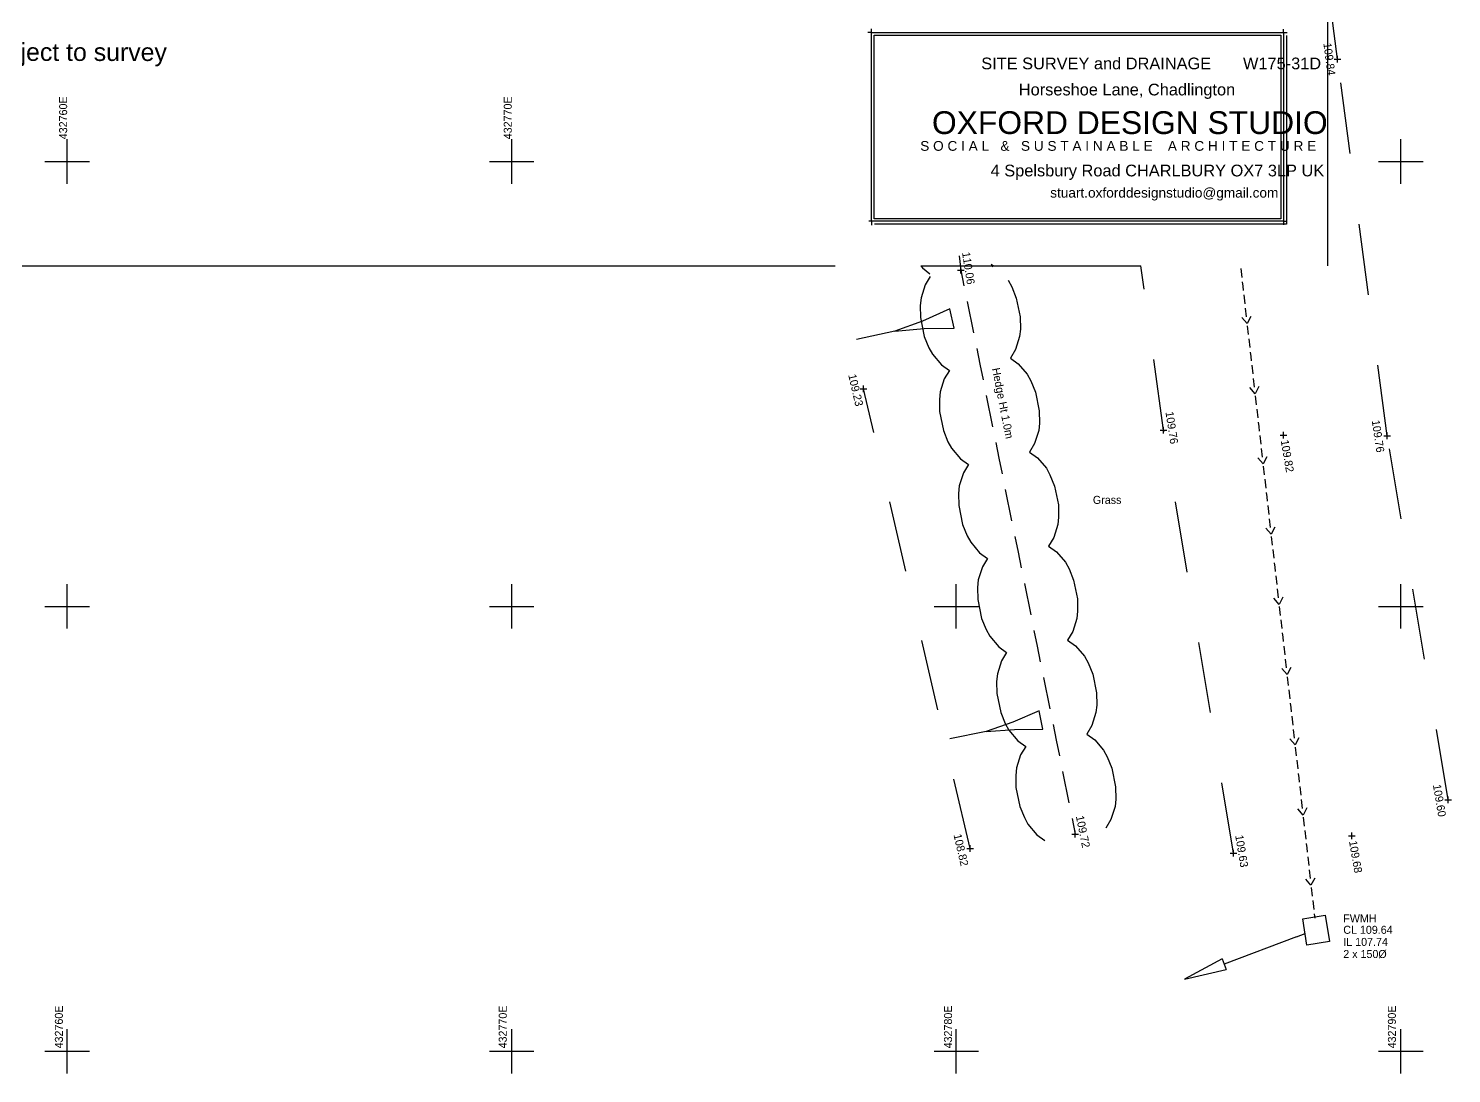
# Model space of a CAD drawing. Header units: millimetres. Extents: x -41320 to 158831, y -39180 to 41963.
# Drawn here: x 502 to 32511, y -39180 to -15689 of the extents above; entities that cross this region are included whole.
import ezdxf

# ---------------------------------------------------------------- set-up
doc = ezdxf.new("R2010")
doc.units = ezdxf.units.MM
doc.linetypes.add('DASHDOT', pattern=[16, 12, -4])
doc.linetypes.add('DASHED', pattern=[16, 8, -8])
for name, color, linetype, true_color in [('NEW_GF_1', 7, 'Continuous', 0xffffff), ('SV___GRID', 7, 'Continuous', 0xffffff), ('SV_DRAINAGE_TEXT', 7, 'Continuous', 0xffffff), ('SV_LAND_FORM_LEVELS', 7, 'Continuous', 0xffffff), ('SV_LAND_FORMS', 7, 'Continuous', 0xffffff), ('SV_MISC_TEXT', 7, 'Continuous', 0xffffff), ('SV_ROAD_CHANNELS', 7, 'Continuous', 0xffffff), ('SV_ROAD_LEVELS', 7, 'Continuous', 0xffffff), ('SV_STREET_FURNITURE', 7, 'Continuous', 0xffffff), ('SV_VEGETATION', 7, 'Continuous', 0xffffff), ('SV_VEGETATION_LEVELS', 7, 'Continuous', 0xffffff), ('TITLE_BLOCK', 7, 'Continuous', 0xffffff)]:
    doc.layers.add(name, color=color, linetype=linetype, true_color=true_color)
doc.styles.add('ARIAL', font='ARIAL.TTF', dxfattribs={"height": 0.2})

# ---------------------------------------------------------------- blocks, each defined once
blk = doc.blocks.new('PT_PLUS00014')
at = {"layer": 'SV_ROAD_LEVELS', "color": 1, "linetype": 'Continuous', "ltscale": 200}
for p, q in [((0, 75), (150, 75)), ((75, 0), (75, 150))]:
    blk.add_line(p, q, dxfattribs=at)
at = {"layer": 'SV_ROAD_LEVELS'}
blk.add_attdef('PAT_NAME', (0, 0), '', height=1, dxfattribs=at)
blk = doc.blocks.new('PT_PLUS00015')
at = {"layer": 'SV_ROAD_LEVELS', "color": 1, "linetype": 'Continuous', "ltscale": 200}
for p, q in [((0, 75), (150, 75)), ((75, 0), (75, 150))]:
    blk.add_line(p, q, dxfattribs=at)
at = {"layer": 'SV_ROAD_LEVELS'}
blk.add_attdef('PAT_NAME', (0, 0), '', height=1, dxfattribs=at)
blk = doc.blocks.new('PT_PLUS00018')
at = {"layer": 'SV_ROAD_LEVELS', "color": 1, "linetype": 'Continuous', "ltscale": 200}
for p, q in [((0, 75), (150, 75)), ((75, 0), (75, 150))]:
    blk.add_line(p, q, dxfattribs=at)
at = {"layer": 'SV_ROAD_LEVELS'}
blk.add_attdef('PAT_NAME', (0, 0), '', height=1, dxfattribs=at)
blk = doc.blocks.new('PT_PLUS00035')
at = {"layer": 'SV_ROAD_LEVELS', "color": 1, "linetype": 'Continuous', "ltscale": 200}
for p, q in [((0, 75), (150, 75)), ((75, 0), (75, 150))]:
    blk.add_line(p, q, dxfattribs=at)
at = {"layer": 'SV_ROAD_LEVELS'}
blk.add_attdef('PAT_NAME', (0, 0), '', height=1, dxfattribs=at)
blk = doc.blocks.new('PT_PLUS00038')
at = {"layer": 'SV_ROAD_LEVELS', "color": 1, "linetype": 'Continuous', "ltscale": 200}
for p, q in [((0, 75), (150, 75)), ((75, 0), (75, 150))]:
    blk.add_line(p, q, dxfattribs=at)
at = {"layer": 'SV_ROAD_LEVELS'}
blk.add_attdef('PAT_NAME', (0, 0), '', height=1, dxfattribs=at)
blk = doc.blocks.new('PT_PLUS00040')
at = {"layer": 'SV_ROAD_LEVELS', "color": 1, "linetype": 'Continuous', "ltscale": 200}
for p, q in [((0, 75), (150, 75)), ((75, 0), (75, 150))]:
    blk.add_line(p, q, dxfattribs=at)
at = {"layer": 'SV_ROAD_LEVELS'}
blk.add_attdef('PAT_NAME', (0, 0), '', height=1, dxfattribs=at)
blk = doc.blocks.new('PT_PLUS00042')
at = {"layer": 'SV_ROAD_LEVELS', "color": 1, "linetype": 'Continuous', "ltscale": 200}
for p, q in [((0, 75), (150, 75)), ((75, 0), (75, 150))]:
    blk.add_line(p, q, dxfattribs=at)
at = {"layer": 'SV_ROAD_LEVELS'}
blk.add_attdef('PAT_NAME', (0, 0), '', height=1, dxfattribs=at)
blk = doc.blocks.new('PT_PLUS00065')
at = {"layer": 'SV_VEGETATION_LEVELS', "color": 1, "linetype": 'Continuous', "ltscale": 200}
for p, q in [((0, 75), (150, 75)), ((75, 0), (75, 150))]:
    blk.add_line(p, q, dxfattribs=at)
at = {"layer": 'SV_VEGETATION_LEVELS'}
blk.add_attdef('PAT_NAME', (0, 0), '', height=1, dxfattribs=at)
blk = doc.blocks.new('PT_PLUS00075')
at = {"layer": 'SV_VEGETATION_LEVELS', "color": 1, "linetype": 'Continuous', "ltscale": 200}
for p, q in [((0, 75), (150, 75)), ((75, 0), (75, 150))]:
    blk.add_line(p, q, dxfattribs=at)
at = {"layer": 'SV_VEGETATION_LEVELS'}
blk.add_attdef('PAT_NAME', (0, 0), '', height=1, dxfattribs=at)
blk = doc.blocks.new('PT_PLUS00145')
at = {"layer": 'SV_LAND_FORM_LEVELS', "color": 1, "linetype": 'Continuous', "ltscale": 200}
for p, q in [((0, 75), (150, 75)), ((75, 0), (75, 150))]:
    blk.add_line(p, q, dxfattribs=at)
at = {"layer": 'SV_LAND_FORM_LEVELS'}
blk.add_attdef('PAT_NAME', (0, 0), '', height=1, dxfattribs=at)
blk = doc.blocks.new('PT_PLUS00152')
at = {"layer": 'SV_LAND_FORM_LEVELS', "color": 1, "linetype": 'Continuous', "ltscale": 200}
for p, q in [((0, 75), (150, 75)), ((75, 0), (75, 150))]:
    blk.add_line(p, q, dxfattribs=at)
at = {"layer": 'SV_LAND_FORM_LEVELS'}
blk.add_attdef('PAT_NAME', (0, 0), '', height=1, dxfattribs=at)
blk = doc.blocks.new('GLOBALTADPOLE00154')
at = {"layer": 'SV_MISC_TEXT', "color": 1, "linetype": 'Continuous', "ltscale": 200}
for p, q in [((2098, 688), (1483, 417)), ((2193, 259), (2098, 688)), ((1483, 417), (858, 189)), ((858, 189), (0, 0)), ((858, 189), (1521, 246)), ((1521, 246), (2193, 259))]:
    blk.add_line(p, q, dxfattribs=at)
at = {"layer": 'SV_MISC_TEXT'}
blk.add_attdef('PAT_NAME', (0, 0), '', height=1, dxfattribs=at)
blk = doc.blocks.new('GLOBALTADPOLE00156')
at = {"layer": 'SV_MISC_TEXT', "color": 1, "linetype": 'Continuous', "ltscale": 200}
for p, q in [((1419, 380), (820, 170)), ((2009, 631), (1419, 380)), ((2094, 221), (2009, 631)), ((820, 170), (0, 0)), ((820, 170), (1453, 216)), ((1453, 216), (2094, 221))]:
    blk.add_line(p, q, dxfattribs=at)
at = {"layer": 'SV_MISC_TEXT'}
blk.add_attdef('PAT_NAME', (0, 0), '', height=1, dxfattribs=at)
blk = doc.blocks.new('ARROWFOUL00161')
at = {"layer": 'SV_MISC_TEXT', "color": 1, "linetype": 'Continuous', "ltscale": 200}
for p, q in [((2525, 952), (2715, 1023)), ((2525, 952), (895, 337)), ((851, 455), (0, 0)), ((851, 455), (941, 214)), ((0, 0), (941, 214))]:
    blk.add_line(p, q, dxfattribs=at)
at = {"layer": 'SV_MISC_TEXT'}
blk.add_attdef('PAT_NAME', (0, 0), '', height=1, dxfattribs=at)
blk = doc.blocks.new('F25A318B')
at = {"layer": 'NEW_GF_1', "color": 1, "linetype": 'Continuous', "ltscale": 200}
for p, q in [((59460, 0), (59460, 42045)), ((0, 0), (48375, 0)), ((50302, 0), (55254, 0))]:
    blk.add_line(p, q, dxfattribs=at)
at = {"layer": 'NEW_GF_1', "color": 15, "linetype": 'DASHDOT', "ltscale": 200, "style": 'ARIAL'}
blk.add_text('Site drainage subject to survey', height=400, rotation=359.9494, dxfattribs=at).set_placement((25705, 4608))
at = {"layer": 'NEW_GF_1'}
blk.add_attdef('Sfb', (0, 0), '', height=1, dxfattribs=at)
blk = doc.blocks.new('088948EA')
at = {"layer": 'TITLE_BLOCK', "color": 1, "linetype": 'Continuous', "ltscale": 200}
for p, q in [((49197, 5242), (49110, 5242)), ((49197, 5242), (49197, 5328)), ((49197, 5242), (58460, 5242)), ((49197, 1000), (49197, 5242)), ((49253, 1056), (49253, 5185)), ((49253, 5185), (58404, 5185)), ((58404, 5185), (58404, 1056)), ((58460, 5242), (58460, 5319)), ((58460, 5242), (58546, 5242)), ((58460, 5242), (58460, 1000)), ((58526, 5175), (58526, 934)), ((49197, 1000), (49135, 1000)), ((49197, 1000), (49197, 914)), ((58460, 1000), (49197, 1000)), ((58404, 1056), (49253, 1056)), ((58460, 1000), (58460, 922)), ((58460, 1000), (58521, 1000)), ((58526, 934), (49263, 934))]:
    blk.add_line(p, q, dxfattribs=at)
at = {"layer": 'TITLE_BLOCK', "color": 15, "linetype": 'Continuous', "ltscale": 200, "style": 'ARIAL'}
for s, height, p in [('SITE SURVEY and DRAINAGE       W175-31D', 263.34, (51663, 4415)), ('OXFORD DESIGN STUDIO', 512.05, (50554, 2960)), ('S O C I A L   &   S U S T A I N A B L E    A R C H I T E C T U R E', 219.45, (50290, 2583)), ('4 Spelsbury Road CHARLBURY OX7 3LP UK', 263.34, (51874, 2008)), ('stuart.oxforddesignstudio@gmail.com', 219.45, (53213, 1531))]:
    blk.add_text(s, height=height, dxfattribs=at).set_placement(p)
at = {"layer": 'TITLE_BLOCK', "color": 8, "linetype": 'Continuous', "ltscale": 200, "style": 'ARIAL'}
blk.add_text('Horseshoe Lane, Chadlington', height=263.34, dxfattribs=at).set_placement((52508, 3828))
at = {"layer": 'TITLE_BLOCK'}
blk.add_attdef('Sfb', (0, 0), '', height=1, dxfattribs=at)

msp = doc.modelspace()

# ---------------------------------------------------------------- linework, layer by layer
at = {"layer": 'SV___GRID', "color": 1, "linetype": 'Continuous', "ltscale": 200}
for p, q in [((1372, -19180), (1372, -18180)), ((11372, -19180), (11372, -18180)), ((31372, -19180), (31372, -18180)), ((872, -18680), (1872, -18680)), ((10872, -18680), (11872, -18680)), ((30872, -18680), (31872, -18680)), ((1372, -29180), (1372, -28180)), ((11372, -29180), (11372, -28180)), ((21372, -29180), (21372, -28180)), ((31372, -29180), (31372, -28180)), ((872, -28680), (1872, -28680)), ((10872, -28680), (11872, -28680)), ((20872, -28680), (21872, -28680)), ((30872, -28680), (31872, -28680)), ((1372, -39180), (1372, -38180)), ((11372, -39180), (11372, -38180)), ((21372, -39180), (21372, -38180)), ((31372, -39180), (31372, -38180)), ((872, -38680), (1872, -38680)), ((10872, -38680), (11872, -38680)), ((20872, -38680), (21872, -38680)), ((30872, -38680), (31872, -38680))]:
    msp.add_line(p, q, dxfattribs=at)
at = {"layer": 'SV_DRAINAGE_TEXT', "color": 1, "linetype": 'Continuous', "ltscale": 200}
for p, q in [((27772, -21088), (27794, -21286)), ((27805, -21384), (27816, -21483)), ((27816, -21483), (27828, -21581)), ((27839, -21680), (27861, -21877)), ((27873, -21975), (27895, -22172)), ((27912, -22322), (27796, -22185)), ((27994, -22162), (27912, -22322)), ((27918, -22371), (27940, -22568)), ((27951, -22667), (27974, -22864)), ((27985, -22962), (27996, -23061)), ((27996, -23061), (28007, -23160)), ((28019, -23258), (28041, -23455)), ((28052, -23554), (28075, -23751)), ((28092, -23901), (27975, -23763)), ((28174, -23740), (28092, -23901)), ((28097, -23950), (28120, -24147)), ((28131, -24245), (28154, -24442)), ((28165, -24541), (28176, -24639)), ((28176, -24639), (28187, -24738)), ((28198, -24836), (28221, -25034)), ((28232, -25132), (28255, -25329)), ((28272, -25479), (28155, -25341)), ((28354, -25319), (28272, -25479)), ((28277, -25528), (28300, -25725)), ((28311, -25824), (28333, -26021)), ((28345, -26119), (28356, -26218)), ((28356, -26218), (28367, -26316)), ((28378, -26415), (28401, -26612)), ((28412, -26710), (28434, -26908)), ((28451, -27057), (28335, -26920)), ((28534, -26897), (28451, -27057)), ((28457, -27106), (28479, -27303)), ((28491, -27402), (28513, -27599)), ((28524, -27698), (28536, -27796)), ((28536, -27796), (28547, -27895)), ((28558, -27993), (28580, -28190)), ((28592, -28289), (28614, -28486)), ((28714, -28475), (28631, -28636)), ((28631, -28636), (28515, -28498)), ((28637, -28685), (28659, -28882)), ((28670, -28980), (28693, -29177)), ((28704, -29276), (28715, -29374)), ((28715, -29374), (28727, -29473)), ((28738, -29572), (28760, -29769)), ((28811, -30214), (28695, -30076)), ((28771, -29867), (28794, -30064)), ((28893, -30054), (28811, -30214)), ((28817, -30263), (28839, -30460)), ((28850, -30559), (28873, -30756)), ((28884, -30854), (28895, -30953)), ((28895, -30953), (28906, -31051)), ((28918, -31150), (28940, -31347)), ((28991, -31792), (28874, -31655)), ((28951, -31446), (28974, -31643)), ((29073, -31632), (28991, -31792)), ((28996, -31841), (29019, -32038)), ((29030, -32137), (29052, -32334)), ((29064, -32433), (29075, -32531)), ((29075, -32531), (29086, -32630)), ((29097, -32728), (29120, -32925)), ((29171, -33371), (29054, -33233)), ((29131, -33024), (29153, -33221)), ((29253, -33210), (29171, -33371)), ((29176, -33420), (29199, -33617)), ((29210, -33715), (29232, -33912)), ((29243, -34011), (29255, -34110)), ((29255, -34110), (29266, -34208)), ((29277, -34307), (29300, -34504)), ((29350, -34949), (29234, -34811)), ((29311, -34602), (29333, -34799)), ((29433, -34789), (29350, -34949)), ((29356, -34998), (29378, -35195)), ((29390, -35294), (29412, -35491)), ((29423, -35589), (29434, -35688))]:
    msp.add_line(p, q, dxfattribs=at)
at = {"layer": 'SV_LAND_FORMS', "color": 1, "linetype": 'DASHED', "ltscale": 200}
msp.add_line((21681, -34126), (19286, -23790), dxfattribs=at)
at = {"layer": 'SV_ROAD_CHANNELS', "color": 1, "linetype": 'DASHED', "ltscale": 200}
for p, q in [((29948, -16376), (28804, -7650)), ((31064, -24846), (29948, -16376)), ((26036, -24718), (25524, -21022)), ((27609, -34225), (26036, -24718)), ((32436, -33026), (31064, -24846))]:
    msp.add_line(p, q, dxfattribs=at)
at = {"layer": 'SV_STREET_FURNITURE', "color": 1, "linetype": 'Continuous', "ltscale": 200}
for p, q in [((29165, -35702), (29669, -35621)), ((29260, -36294), (29165, -35702)), ((29669, -35621), (29764, -36214)), ((29764, -36214), (29260, -36294))]:
    msp.add_line(p, q, dxfattribs=at)
at = {"layer": 'SV_VEGETATION', "color": 1, "linetype": 'Continuous', "ltscale": 200}
for p, q in [((21436, -20798), (21473, -21124)), ((20572, -21022), (20612, -21073)), ((20612, -21073), (20777, -21202)), ((21473, -21124), (21544, -21475)), ((22159, -20984), (22212, -21022)), ((22196, -21011), (22168, -21045)), ((20787, -21263), (20672, -21452)), ((22539, -21347), (22620, -21496)), ((20579, -21746), (20562, -21914)), ((20672, -21452), (20579, -21746)), ((22620, -21496), (22722, -21750)), ((22722, -21750), (22808, -22173)), ((20562, -21914), (20567, -22188)), ((21616, -21827), (21759, -22531)), ((20567, -22188), (20652, -22611)), ((22808, -22173), (22813, -22447)), ((20652, -22611), (20755, -22865)), ((22796, -22615), (22703, -22909)), ((22813, -22447), (22796, -22615)), ((20755, -22865), (20836, -23013)), ((20836, -23013), (21037, -23248)), ((21830, -22884), (21902, -23237)), ((22703, -22909), (22588, -23097)), ((21037, -23248), (21216, -23376)), ((21902, -23237), (21973, -23587)), ((22588, -23097), (22767, -23226)), ((22767, -23226), (22968, -23460)), ((21101, -23564), (21008, -23858)), ((21216, -23376), (21101, -23564)), ((22968, -23460), (23049, -23609)), ((23049, -23609), (23152, -23863)), ((21008, -23858), (20991, -24027)), ((22045, -23940), (22188, -24644)), ((23152, -23863), (23238, -24285)), ((20991, -24027), (20996, -24301)), ((20996, -24301), (21082, -24723)), ((23238, -24285), (23242, -24559)), ((23242, -24559), (23226, -24728)), ((21082, -24723), (21184, -24978)), ((23226, -24728), (23132, -25022)), ((21184, -24978), (21266, -25126)), ((21266, -25126), (21466, -25360)), ((22260, -24997), (22331, -25350)), ((23132, -25022), (23017, -25210)), ((23017, -25210), (23197, -25339)), ((21466, -25360), (21645, -25489)), ((21645, -25489), (21531, -25677)), ((22331, -25350), (22403, -25700)), ((23197, -25339), (23397, -25573)), ((23397, -25573), (23478, -25722)), ((21531, -25677), (21437, -25971)), ((23478, -25722), (23581, -25976)), ((21437, -25971), (21421, -26140)), ((21421, -26140), (21425, -26414)), ((22474, -26053), (22617, -26757)), ((23581, -25976), (23667, -26398)), ((21425, -26414), (21511, -26836)), ((23667, -26398), (23672, -26672)), ((21511, -26836), (21614, -27091)), ((23655, -26841), (23562, -27135)), ((23672, -26672), (23655, -26841)), ((21614, -27091), (21695, -27239)), ((22689, -27110), (22761, -27462)), ((23562, -27135), (23447, -27323)), ((21695, -27239), (21896, -27473)), ((21896, -27473), (22075, -27602)), ((22761, -27462), (22832, -27813)), ((23447, -27323), (23626, -27452)), ((23626, -27452), (23827, -27686)), ((21960, -27790), (21867, -28084)), ((22075, -27602), (21960, -27790)), ((23827, -27686), (23908, -27834)), ((23908, -27834), (24010, -28089)), ((21867, -28084), (21850, -28253)), ((22904, -28166), (23047, -28870)), ((24010, -28089), (24096, -28511)), ((21850, -28253), (21855, -28527)), ((21855, -28527), (21940, -28949)), ((24101, -28785), (24084, -28954)), ((24096, -28511), (24101, -28785)), ((21940, -28949), (22043, -29203)), ((24084, -28954), (23991, -29248)), ((22043, -29203), (22124, -29352)), ((22124, -29352), (22325, -29586)), ((23118, -29222), (23190, -29575)), ((23991, -29248), (23876, -29436)), ((23876, -29436), (24055, -29565)), ((22325, -29586), (22504, -29715)), ((22504, -29715), (22389, -29903)), ((23190, -29575), (23261, -29926)), ((24055, -29565), (24256, -29799)), ((22389, -29903), (22296, -30197)), ((24256, -29799), (24337, -29947)), ((24337, -29947), (24440, -30201)), ((22296, -30197), (22279, -30365)), ((22279, -30365), (22284, -30640)), ((23333, -30279), (23476, -30983)), ((24440, -30201), (24526, -30624)), ((22284, -30640), (22370, -31062)), ((24526, -30624), (24530, -30898)), ((24530, -30898), (24514, -31067)), ((22370, -31062), (22472, -31316)), ((22472, -31316), (22554, -31465)), ((23548, -31335), (23619, -31688)), ((24420, -31360), (24305, -31549)), ((24514, -31067), (24420, -31360)), ((22554, -31465), (22754, -31699)), ((23619, -31688), (23691, -32039)), ((24305, -31549), (24485, -31677)), ((24485, -31677), (24685, -31912)), ((22754, -31699), (22933, -31828)), ((22933, -31828), (22819, -32016)), ((24685, -31912), (24767, -32060)), ((22725, -32310), (22709, -32478)), ((22819, -32016), (22725, -32310)), ((24767, -32060), (24869, -32314)), ((24869, -32314), (24955, -32737)), ((22709, -32478), (22713, -32752)), ((23762, -32392), (23905, -33095)), ((22713, -32752), (22799, -33175)), ((24955, -32737), (24960, -33011)), ((22799, -33175), (22902, -33429)), ((24943, -33179), (24850, -33473)), ((24960, -33011), (24943, -33179)), ((22902, -33429), (22983, -33578)), ((22983, -33578), (23184, -33812)), ((23977, -33448), (24049, -33801)), ((24850, -33473), (24735, -33662)), ((23184, -33812), (23363, -33940))]:
    msp.add_line(p, q, dxfattribs=at)

# ---------------------------------------------------------------- block references
at = {"layer": 'NEW_GF_1'}
msp.add_blockref('F25A318B', (-29730, -21022), dxfattribs=at)
at = {"layer": 'SV_LAND_FORM_LEVELS'}
for name, p in [('PT_PLUS00145', (19211, -23865)), ('PT_PLUS00152', (21606, -34201))]:
    msp.add_blockref(name, p, dxfattribs=at)
at = {"layer": 'SV_MISC_TEXT'}
for name, p in [('GLOBALTADPOLE00154', (19128, -22682)), ('GLOBALTADPOLE00156', (21226, -31660)), ('ARROWFOUL00161', (26501, -37059))]:
    msp.add_blockref(name, p, dxfattribs=at)
at = {"layer": 'SV_ROAD_LEVELS'}
for name, p in [('PT_PLUS00014', (29873, -16451)), ('PT_PLUS00042', (25961, -24793)), ('PT_PLUS00040', (28659, -24907)), ('PT_PLUS00015', (30989, -24921)), ('PT_PLUS00018', (32361, -33101)), ('PT_PLUS00035', (30195, -33914)), ('PT_PLUS00038', (27534, -34300))]:
    msp.add_blockref(name, p, dxfattribs=at)
at = {"layer": 'SV_VEGETATION_LEVELS'}
for name, p in [('PT_PLUS00075', (21398, -21199)), ('PT_PLUS00065', (23974, -33876))]:
    msp.add_blockref(name, p, dxfattribs=at)
at = {"layer": 'TITLE_BLOCK'}
msp.add_blockref('088948EA', (-29730, -21022), dxfattribs=at)

# ---------------------------------------------------------------- texts
at = {"layer": 'SV___GRID', "color": 1, "linetype": 'Continuous', "ltscale": 200}
for s, p in [('432760E', (1372, -18180)), ('432770E', (11372, -18180)), ('432760E', (1276, -38616)), ('432770E', (11260, -38616)), ('432780E', (21276, -38616)), ('432790E', (31260, -38616))]:
    msp.add_text(s, height=180, rotation=90, dxfattribs=at).set_placement(p)
at = {"layer": 'SV_DRAINAGE_TEXT', "color": 1, "linetype": 'Continuous', "ltscale": 200}
for s, p in [('FWMH', (30076, -35784)), ('CL 109.64', (30076, -36040)), ('IL 107.74', (30076, -36312)), ('2 x 150Ø', (30076, -36584))]:
    msp.add_text(s, height=180, dxfattribs=at).set_placement(p)
at = {"layer": 'SV_LAND_FORM_LEVELS', "color": 1, "linetype": 'Continuous', "ltscale": 200}
for s, p in [('109.23', (18940, -23480)), ('108.82', (21308, -33816))]:
    msp.add_text(s, height=180, rotation=283.0429, dxfattribs=at).set_placement(p)
at = {"layer": 'SV_MISC_TEXT', "color": 1, "linetype": 'Continuous', "ltscale": 200}
msp.add_text('Hedge Ht 1.0m', height=180, rotation=281.2019, dxfattribs=at).set_placement((22172, -23336))
msp.add_text('Grass', height=180, dxfattribs=at).set_placement((24444, -26376))
at = {"layer": 'SV_ROAD_LEVELS', "color": 1, "linetype": 'Continuous', "ltscale": 200}
for s, rotation, p in [('109.84', 277.4873, (29628, -16024)), ('109.76', 278.6418, (26076, -24312)), ('109.76', 278.5136, (30716, -24504)), ('109.82', 279.6777, (28668, -24952)), ('109.60', 279.5232, (32092, -32696)), ('109.63', 279.393, (27644, -33832)), ('109.68', 279.6777, (30204, -33960))]:
    msp.add_text(s, height=180, rotation=rotation, dxfattribs=at).set_placement(p)
at = {"layer": 'SV_VEGETATION_LEVELS', "color": 1, "linetype": 'Continuous', "ltscale": 200}
for s, rotation, p in [('110.06', 278.9606, (21500, -20728)), ('109.72', 281.4864, (24060, -33400))]:
    msp.add_text(s, height=180, rotation=rotation, dxfattribs=at).set_placement(p)

doc.saveas('drawing.dxf')
